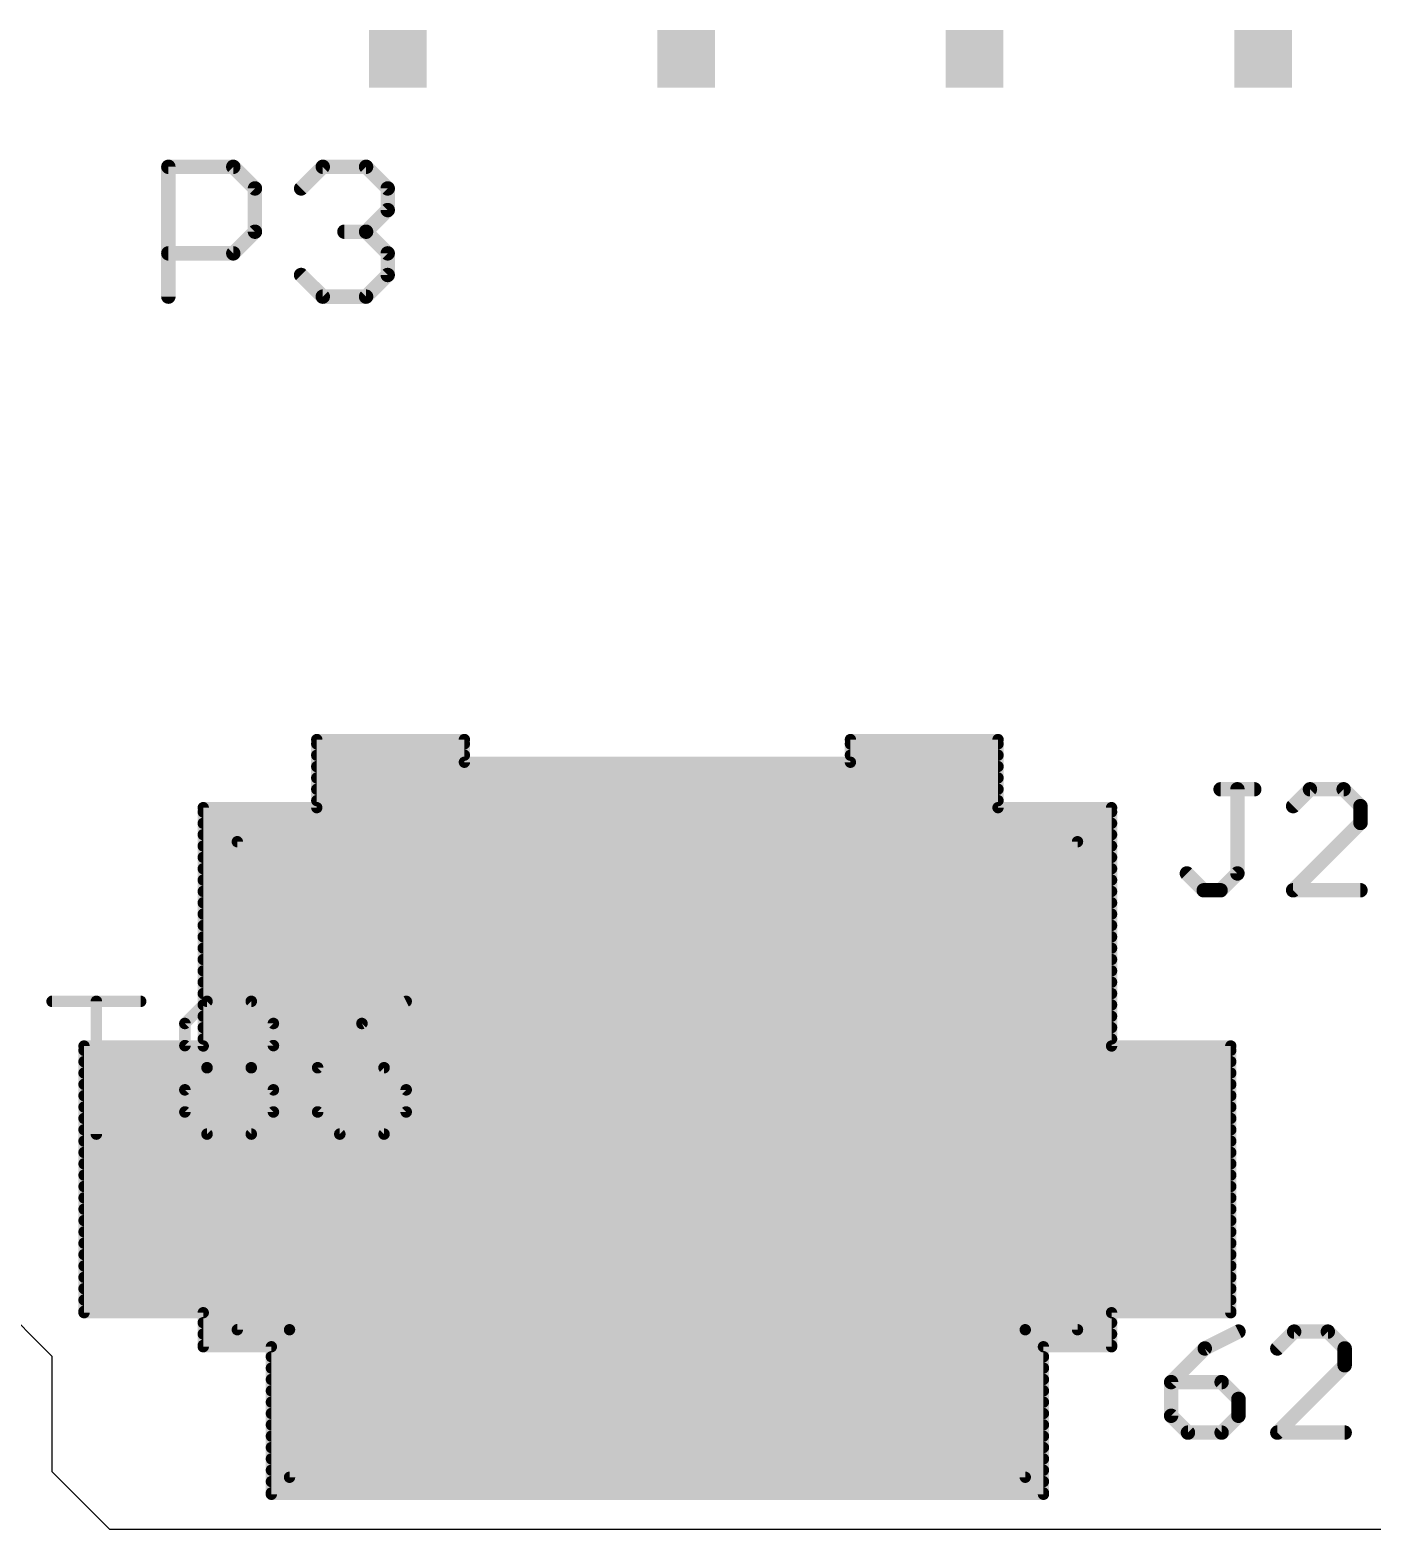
# Model space of a CAD drawing. Extents: x 2 to 123, y -4 to 52.
# Drawn here: x 94.04 to 105.86, y -4.32 to 8.89 of the extents above; entities that cross this region are included whole.
import ezdxf

# ---------------------------------------------------------------- set-up
doc = ezdxf.new("R2010")
doc.units = 0
for name, color, linetype in [('20', 53, 'CONTINUOUS'), ('25', 253, 'CONTINUOUS'), ('27', 253, 'CONTINUOUS'), ('39', 12, 'CONTINUOUS'), ('51', 253, 'CONTINUOUS')]:
    doc.layers.add(name, color=color, linetype=linetype)

# ---------------------------------------------------------------- blocks, each defined once
blk = doc.blocks.new('RECT')
blk.add_solid([(-0.5, -0.5), (0.5, -0.5), (-0.5, 0.5), (0.5, 0.5)])

msp = doc.modelspace()

# ---------------------------------------------------------------- linework, layer by layer
at = {"layer": '20'}
for p, q in [((93.726, -2.286), (94.234, -2.794)), ((94.234, -2.794), (94.234, -3.81)), ((94.234, -3.81), (94.742, -4.318)), ((94.742, -4.318), (107.442, -4.318))]:
    msp.add_line(p, q, dxfattribs=at)
at = {"layer": '25', "const_width": 0.127}
for points in [[(95.2607, 6.5405), (95.2607, 7.6845)], [(95.2607, 7.6845), (95.8327, 7.6845)], [(95.8327, 7.6845), (96.0234, 7.4938)], [(96.4301, 7.4938), (96.6208, 7.6845)], [(96.6208, 7.6845), (97.0021, 7.6845)], [(97.0021, 7.6845), (97.1928, 7.4938)], [(96.0234, 7.4938), (96.0234, 7.1125)], [(97.1928, 7.4938), (97.1928, 7.3032)], [(97.1928, 7.3032), (97.0021, 7.1125)], [(96.0234, 7.1125), (95.8327, 6.9218)], [(97.0021, 7.1125), (96.8114, 7.1125)], [(97.0021, 7.1125), (97.1928, 6.9218)], [(95.8327, 6.9218), (95.2607, 6.9218)], [(97.1928, 6.9218), (97.1928, 6.7312)], [(96.6208, 6.5405), (96.4301, 6.7312)], [(97.1928, 6.7312), (97.0021, 6.5405)], [(97.0021, 6.5405), (96.6208, 6.5405)], [(104.5281, 2.1998), (104.8247, 2.1998)], [(104.6764, 1.4583), (104.6764, 2.1998)], [(105.3153, 2.1998), (105.167, 2.0515)], [(105.6119, 2.1998), (105.3153, 2.1998)], [(105.7602, 2.0515), (105.6119, 2.1998)], [(105.7602, 1.9032), (105.7602, 2.0515)], [(105.167, 1.31), (105.7602, 1.9032)], [(104.2315, 1.4583), (104.3798, 1.31)], [(104.5281, 1.31), (104.6764, 1.4583)], [(104.3798, 1.31), (104.5281, 1.31)], [(105.7602, 1.31), (105.167, 1.31)]]:
    msp.add_lwpolyline(points, dxfattribs=at)
at = {"layer": '25', "const_width": 0.0635}
for points in [[(95.2925, 7.6845, 1), (95.229, 7.6845)], [(95.2607, 7.7162, 1), (95.2607, 7.6527)], [(95.8551, 7.7069, 1), (95.8102, 7.662)], [(95.8327, 7.6527, 1), (95.8327, 7.7162)], [(96.6208, 7.7162, 1), (96.6208, 7.6527)], [(96.6432, 7.662, 1), (96.5983, 7.7069)], [(97.0245, 7.7069, 1), (96.9796, 7.662)], [(97.0021, 7.6527, 1), (97.0021, 7.7162)], [(96.0551, 7.4938, 1), (95.9916, 7.4938)], [(96.0009, 7.4714, 1), (96.0458, 7.5163)], [(96.4076, 7.5163, 1), (96.4526, 7.4714)], [(97.2245, 7.4938, 1), (97.161, 7.4938)], [(97.1703, 7.4714, 1), (97.2152, 7.5163)], [(97.161, 7.3032, 1), (97.2245, 7.3032)], [(97.2152, 7.2807, 1), (97.1703, 7.3256)], [(95.9916, 7.1125, 1), (96.0551, 7.1125)], [(96.0458, 7.09, 1), (96.0009, 7.1349)], [(96.8114, 7.1442, 1), (96.8114, 7.0807)], [(97.0245, 7.1349, 1), (96.9796, 7.09)], [(96.9796, 7.1349, 1), (97.0245, 7.09)], [(97.0021, 7.0807, 1), (97.0021, 7.1442)], [(95.2607, 6.9536, 1), (95.2607, 6.8901)], [(95.8102, 6.9443, 1), (95.8551, 6.8994)], [(95.8327, 6.8901, 1), (95.8327, 6.9536)], [(97.2245, 6.9218, 1), (97.161, 6.9218)], [(97.1703, 6.8994, 1), (97.2152, 6.9443)], [(96.4526, 6.7536, 1), (96.4076, 6.7087)], [(97.161, 6.7312, 1), (97.2245, 6.7312)], [(97.2152, 6.7087, 1), (97.1703, 6.7536)], [(96.6208, 6.5723, 1), (96.6208, 6.5088)], [(97.0021, 6.5088, 1), (97.0021, 6.5723)], [(95.229, 6.5405, 1), (95.2925, 6.5405)], [(96.5983, 6.518, 1), (96.6432, 6.563)], [(96.9796, 6.563, 1), (97.0245, 6.518)], [(104.5281, 2.2315, 1), (104.5281, 2.168)], [(104.7081, 2.1998, 1), (104.6446, 2.1998)], [(104.8247, 2.168, 1), (104.8247, 2.2315)], [(105.3153, 2.2315, 1), (105.3153, 2.168)], [(105.3378, 2.1773, 1), (105.2929, 2.2222)], [(105.6343, 2.2222, 1), (105.5894, 2.1773)], [(105.6119, 2.168, 1), (105.6119, 2.2315)], [(105.7919, 2.0515, 1), (105.7284, 2.0515)], [(105.1446, 2.0739, 1), (105.1895, 2.029)], [(105.7377, 2.029, 1), (105.7826, 2.0739)], [(105.7284, 1.9032, 1), (105.7919, 1.9032)], [(105.7826, 1.8807, 1), (105.7377, 1.9256)], [(104.254, 1.4807, 1), (104.209, 1.4358)], [(104.6446, 1.4583, 1), (104.7081, 1.4583)], [(104.6988, 1.4358, 1), (104.6539, 1.4807)], [(104.3798, 1.3417, 1), (104.3798, 1.2783)], [(104.3573, 1.2875, 1), (104.4022, 1.3325)], [(104.5056, 1.3325, 1), (104.5505, 1.2875)], [(104.5281, 1.2783, 1), (104.5281, 1.3417)], [(105.167, 1.3417, 1), (105.167, 1.2783)], [(105.1446, 1.3325, 1), (105.1895, 1.2875)], [(105.7602, 1.2783, 1), (105.7602, 1.3417)]]:
    msp.add_lwpolyline(points, format="xyb", dxfattribs=at)
at = {"layer": '27'}
for points, const_width in [([(94.237, 0.3312), (95.0166, 0.3312)], 0.1016), ([(94.6268, -0.8382), (94.6268, 0.3312)], 0.1016), ([(95.4064, 0.1363), (95.6013, 0.3312)], 0.1016), ([(95.6013, 0.3312), (95.9911, 0.3312)], 0.1016), ([(95.9911, 0.3312), (96.186, 0.1363)], 0.1016), ([(97.3554, 0.3312), (96.9656, 0.1363)], 0.1016), ([(95.4064, -0.0586), (95.4064, 0.1363)], 0.1016), ([(96.186, 0.1363), (96.186, -0.0586)], 0.1016), ([(96.9656, 0.1363), (96.5758, -0.2535)], 0.1016), ([(95.6013, -0.2535), (95.4064, -0.0586)], 0.1016), ([(96.186, -0.0586), (95.9911, -0.2535)], 0.1016), ([(95.4064, -0.4484), (95.6013, -0.2535)], 0.1016), ([(95.6013, -0.2535), (95.9911, -0.2535)], 0.1016), ([(95.9911, -0.2535), (96.186, -0.4484)], 0.1016), ([(96.5758, -0.2535), (96.5758, -0.6433)], 0.1016), ([(97.1605, -0.2535), (96.5758, -0.2535)], 0.1016), ([(97.3554, -0.4484), (97.1605, -0.2535)], 0.1016), ([(95.4064, -0.6433), (95.4064, -0.4484)], 0.1016), ([(96.186, -0.4484), (96.186, -0.6433)], 0.1016), ([(97.3554, -0.6433), (97.3554, -0.4484)], 0.1016), ([(95.6013, -0.8382), (95.4064, -0.6433)], 0.1016), ([(96.186, -0.6433), (95.9911, -0.8382)], 0.1016), ([(96.5758, -0.6433), (96.7707, -0.8382)], 0.1016), ([(97.1605, -0.8382), (97.3554, -0.6433)], 0.1016), ([(95.9911, -0.8382), (95.6013, -0.8382)], 0.1016), ([(96.7707, -0.8382), (97.1605, -0.8382)], 0.1016), ([(104.6856, -2.5787), (104.389, -2.727)], 0.127), ([(105.1762, -2.5787), (105.0279, -2.727)], 0.127), ([(105.4728, -2.5787), (105.1762, -2.5787)], 0.127), ([(105.6211, -2.727), (105.4728, -2.5787)], 0.127), ([(104.389, -2.727), (104.0924, -3.0236)], 0.127), ([(105.6211, -2.8753), (105.6211, -2.727)], 0.127), ([(105.0279, -3.4685), (105.6211, -2.8753)], 0.127), ([(104.0924, -3.0236), (104.0924, -3.3202)], 0.127), ([(104.5373, -3.0236), (104.0924, -3.0236)], 0.127), ([(104.6856, -3.1719), (104.5373, -3.0236)], 0.127), ([(104.6856, -3.3202), (104.6856, -3.1719)], 0.127), ([(104.0924, -3.3202), (104.2407, -3.4685)], 0.127), ([(104.5373, -3.4685), (104.6856, -3.3202)], 0.127), ([(104.2407, -3.4685), (104.5373, -3.4685)], 0.127), ([(105.6211, -3.4685), (105.0279, -3.4685)], 0.127)]:
    msp.add_lwpolyline(points, dxfattribs=dict(at, const_width=const_width))
for points, const_width in [([(94.237, 0.3566, 1), (94.237, 0.3058)], 0.0508), ([(94.6522, 0.3312, 1), (94.6014, 0.3312)], 0.0508), ([(95.0166, 0.3058, 1), (95.0166, 0.3566)], 0.0508), ([(95.6013, 0.3566, 1), (95.6013, 0.3058)], 0.0508), ([(95.6192, 0.3132, 1), (95.5833, 0.3492)], 0.0508), ([(96.009, 0.3492, 1), (95.9731, 0.3132)], 0.0508), ([(95.9911, 0.3058, 1), (95.9911, 0.3566)], 0.0508), ([(97.3667, 0.3085, 1), (97.344, 0.3539)], 0.0508), ([(95.3884, 0.1543, 1), (95.4243, 0.1183)], 0.0508), ([(95.4318, 0.1363, 1), (95.381, 0.1363)], 0.0508), ([(96.2114, 0.1363, 1), (96.1606, 0.1363)], 0.0508), ([(96.168, 0.1183, 1), (96.2039, 0.1543)], 0.0508), ([(96.9542, 0.159, 1), (96.9769, 0.1136)], 0.0508), ([(96.9835, 0.1183, 1), (96.9476, 0.1543)], 0.0508), ([(95.4243, -0.0406, 1), (95.3884, -0.0766)], 0.0508), ([(95.381, -0.0586, 1), (95.4318, -0.0586)], 0.0508), ([(96.1606, -0.0586, 1), (96.2114, -0.0586)], 0.0508), ([(96.2039, -0.0766, 1), (96.168, -0.0406)], 0.0508), ([(95.6013, -0.2281, 1), (95.6013, -0.2789)], 0.0508), ([(95.6192, -0.2715, 1), (95.5833, -0.2355)], 0.0508), ([(95.5833, -0.2715, 1), (95.6192, -0.2355)], 0.0508), ([(96.009, -0.2355, 1), (95.9731, -0.2715)], 0.0508), ([(95.9731, -0.2355, 1), (96.009, -0.2715)], 0.0508), ([(95.9911, -0.2789, 1), (95.9911, -0.2281)], 0.0508), ([(96.5578, -0.2355, 1), (96.5937, -0.2715)], 0.0508), ([(96.6012, -0.2535, 1), (96.5504, -0.2535)], 0.0508), ([(96.5758, -0.2281, 1), (96.5758, -0.2789)], 0.0508), ([(97.1784, -0.2355, 1), (97.1425, -0.2715)], 0.0508), ([(97.1605, -0.2789, 1), (97.1605, -0.2281)], 0.0508), ([(95.3884, -0.4304, 1), (95.4243, -0.4664)], 0.0508), ([(95.4318, -0.4484, 1), (95.381, -0.4484)], 0.0508), ([(96.2114, -0.4484, 1), (96.1606, -0.4484)], 0.0508), ([(96.168, -0.4664, 1), (96.2039, -0.4304)], 0.0508), ([(97.3808, -0.4484, 1), (97.33, -0.4484)], 0.0508), ([(97.3374, -0.4664, 1), (97.3733, -0.4304)], 0.0508), ([(95.4243, -0.6253, 1), (95.3884, -0.6613)], 0.0508), ([(95.381, -0.6433, 1), (95.4318, -0.6433)], 0.0508), ([(96.1606, -0.6433, 1), (96.2114, -0.6433)], 0.0508), ([(96.2039, -0.6613, 1), (96.168, -0.6253)], 0.0508), ([(96.5937, -0.6253, 1), (96.5578, -0.6613)], 0.0508), ([(96.5504, -0.6433, 1), (96.6012, -0.6433)], 0.0508), ([(97.33, -0.6433, 1), (97.3808, -0.6433)], 0.0508), ([(97.3733, -0.6613, 1), (97.3374, -0.6253)], 0.0508), ([(95.6013, -0.8128, 1), (95.6013, -0.8636)], 0.0508), ([(95.9911, -0.8636, 1), (95.9911, -0.8128)], 0.0508), ([(96.7707, -0.8128, 1), (96.7707, -0.8636)], 0.0508), ([(97.1605, -0.8636, 1), (97.1605, -0.8128)], 0.0508), ([(94.6014, -0.8382, 1), (94.6522, -0.8382)], 0.0508), ([(95.5833, -0.8562, 1), (95.6192, -0.8202)], 0.0508), ([(95.9731, -0.8202, 1), (96.009, -0.8562)], 0.0508), ([(96.7527, -0.8562, 1), (96.7886, -0.8202)], 0.0508), ([(97.1425, -0.8202, 1), (97.1784, -0.8562)], 0.0508), ([(104.6998, -2.6071, 1), (104.6714, -2.5503)], 0.0635), ([(105.1762, -2.547, 1), (105.1762, -2.6105)], 0.0635), ([(105.1987, -2.6012, 1), (105.1538, -2.5563)], 0.0635), ([(105.4952, -2.5563, 1), (105.4503, -2.6012)], 0.0635), ([(105.4728, -2.6105, 1), (105.4728, -2.547)], 0.0635), ([(104.3748, -2.6986, 1), (104.4032, -2.7554)], 0.0635), ([(104.4114, -2.7495, 1), (104.3665, -2.7046)], 0.0635), ([(105.0055, -2.7046, 1), (105.0504, -2.7495)], 0.0635), ([(105.6528, -2.727, 1), (105.5893, -2.727)], 0.0635), ([(105.5986, -2.7495, 1), (105.6435, -2.7046)], 0.0635), ([(105.5893, -2.8753, 1), (105.6528, -2.8753)], 0.0635), ([(105.6435, -2.8978, 1), (105.5986, -2.8529)], 0.0635), ([(104.1242, -3.0236, 1), (104.0607, -3.0236)], 0.0635), ([(104.0924, -2.9919, 1), (104.0924, -3.0554)], 0.0635), ([(104.0699, -3.0012, 1), (104.1149, -3.0461)], 0.0635), ([(104.5597, -3.0012, 1), (104.5148, -3.0461)], 0.0635), ([(104.5373, -3.0554, 1), (104.5373, -2.9919)], 0.0635), ([(104.7173, -3.1719, 1), (104.6538, -3.1719)], 0.0635), ([(104.6631, -3.1944, 1), (104.708, -3.1495)], 0.0635), ([(104.1149, -3.2978, 1), (104.0699, -3.3427)], 0.0635), ([(104.0607, -3.3202, 1), (104.1242, -3.3202)], 0.0635), ([(104.6538, -3.3202, 1), (104.7173, -3.3202)], 0.0635), ([(104.708, -3.3427, 1), (104.6631, -3.2978)], 0.0635), ([(104.2407, -3.4367, 1), (104.2407, -3.5003)], 0.0635), ([(104.2182, -3.491, 1), (104.2631, -3.446)], 0.0635), ([(104.5148, -3.446, 1), (104.5597, -3.491)], 0.0635), ([(104.5373, -3.5003, 1), (104.5373, -3.4367)], 0.0635), ([(105.0279, -3.4367, 1), (105.0279, -3.5003)], 0.0635), ([(105.0055, -3.446, 1), (105.0504, -3.491)], 0.0635), ([(105.6211, -3.5003, 1), (105.6211, -3.4367)], 0.0635)]:
    msp.add_lwpolyline(points, format="xyb", dxfattribs=dict(at, const_width=const_width))
at = {"layer": '39', "const_width": 0.1}
for points in [[(96.568, 2.638), (97.868, 2.638)], [(96.568, 2.038), (96.568, 2.638)], [(96.568, 2.6), (97.868, 2.6)], [(97.868, 2.638), (97.868, 2.438)], [(101.268, 2.438), (101.268, 2.638)], [(101.268, 2.638), (102.568, 2.638)], [(101.268, 2.6), (102.568, 2.6)], [(102.568, 2.638), (102.568, 2.038)], [(96.568, 2.5), (97.868, 2.5)], [(101.268, 2.5), (102.568, 2.5)], [(96.568, 2.4), (102.568, 2.4)], [(97.868, 2.438), (101.268, 2.438)], [(96.568, 2.3), (102.568, 2.3)], [(96.568, 2.2), (102.568, 2.2)], [(96.568, 2.1), (102.568, 2.1)], [(95.568, -0.062), (95.568, 2.038)], [(95.568, 2.038), (96.568, 2.038)], [(95.568, 2), (103.568, 2)], [(102.568, 2.038), (103.568, 2.038)], [(103.568, 2.038), (103.568, -0.062)], [(95.568, 1.9), (103.568, 1.9)], [(95.568, 1.8), (103.568, 1.8)], [(95.568, 1.7), (103.568, 1.7)], [(95.568, 1.6), (103.568, 1.6)], [(95.568, 1.5), (103.568, 1.5)], [(95.568, 1.4), (103.568, 1.4)], [(95.568, 1.3), (103.568, 1.3)], [(95.568, 1.2), (103.568, 1.2)], [(95.568, 1.1), (103.568, 1.1)], [(95.568, 1), (103.568, 1)], [(95.568, 0.9), (103.568, 0.9)], [(95.568, 0.8), (103.568, 0.8)], [(95.568, 0.7), (103.568, 0.7)], [(95.568, 0.6), (103.568, 0.6)], [(95.568, 0.5), (103.568, 0.5)], [(95.568, 0.4), (103.568, 0.4)], [(95.568, 0.3), (103.568, 0.3)], [(95.568, 0.2), (103.568, 0.2)], [(95.568, 0.1), (103.568, 0.1)], [(95.568, 0), (103.568, 0)], [(94.518, -2.412), (94.518, -0.062)], [(94.518, -0.062), (95.568, -0.062)], [(94.518, -0.1), (104.618, -0.1)], [(103.568, -0.062), (104.618, -0.062)], [(104.618, -0.062), (104.618, -2.412)], [(94.518, -0.2), (104.618, -0.2)], [(94.518, -0.3), (104.618, -0.3)], [(94.518, -0.4), (104.618, -0.4)], [(94.518, -0.5), (104.618, -0.5)], [(94.518, -0.6), (104.618, -0.6)], [(94.518, -0.7), (104.618, -0.7)], [(94.518, -0.8), (104.618, -0.8)], [(94.518, -0.9), (104.618, -0.9)], [(94.518, -1), (104.618, -1)], [(94.518, -1.1), (104.618, -1.1)], [(94.518, -1.2), (104.618, -1.2)], [(94.518, -1.3), (104.618, -1.3)], [(94.518, -1.4), (104.618, -1.4)], [(94.518, -1.5), (104.618, -1.5)], [(94.518, -1.6), (104.618, -1.6)], [(94.518, -1.7), (104.618, -1.7)], [(94.518, -1.8), (104.618, -1.8)], [(94.518, -1.9), (104.618, -1.9)], [(94.518, -2), (104.618, -2)], [(94.518, -2.1), (104.618, -2.1)], [(94.518, -2.2), (104.618, -2.2)], [(94.518, -2.3), (104.618, -2.3)], [(94.518, -2.4), (104.618, -2.4)], [(95.568, -2.412), (94.518, -2.412)], [(95.568, -2.712), (95.568, -2.412)], [(104.618, -2.412), (103.568, -2.412)], [(103.568, -2.412), (103.568, -2.712)], [(95.568, -2.5), (103.568, -2.5)], [(95.568, -2.6), (103.568, -2.6)], [(95.568, -2.7), (103.568, -2.7)], [(96.168, -2.712), (95.568, -2.712)], [(96.168, -4.012), (96.168, -2.712)], [(96.168, -2.8), (102.968, -2.8)], [(103.568, -2.712), (102.968, -2.712)], [(102.968, -2.712), (102.968, -4.012)], [(96.168, -2.9), (102.968, -2.9)], [(96.168, -3), (102.968, -3)], [(96.168, -3.1), (102.968, -3.1)], [(96.168, -3.2), (102.968, -3.2)], [(96.168, -3.3), (102.968, -3.3)], [(96.168, -3.4), (102.968, -3.4)], [(96.168, -3.5), (102.968, -3.5)], [(96.168, -3.6), (102.968, -3.6)], [(96.168, -3.7), (102.968, -3.7)], [(96.168, -3.8), (102.968, -3.8)], [(96.168, -3.9), (102.968, -3.9)], [(96.168, -4), (102.968, -4)], [(102.968, -4.012), (96.168, -4.012)]]:
    msp.add_lwpolyline(points, dxfattribs=at)
at = {"layer": '39', "const_width": 0.05}
for points in [[(96.568, 2.663, 1), (96.568, 2.613)], [(96.593, 2.638, 1), (96.543, 2.638)], [(96.568, 2.625, 1), (96.568, 2.575)], [(97.893, 2.638, 1), (97.843, 2.638)], [(97.868, 2.613, 1), (97.868, 2.663)], [(97.868, 2.575, 1), (97.868, 2.625)], [(101.293, 2.638, 1), (101.243, 2.638)], [(101.268, 2.663, 1), (101.268, 2.613)], [(101.268, 2.625, 1), (101.268, 2.575)], [(102.593, 2.638, 1), (102.543, 2.638)], [(102.568, 2.613, 1), (102.568, 2.663)], [(102.568, 2.575, 1), (102.568, 2.625)], [(96.568, 2.525, 1), (96.568, 2.475)], [(97.868, 2.475, 1), (97.868, 2.525)], [(101.268, 2.525, 1), (101.268, 2.475)], [(102.568, 2.475, 1), (102.568, 2.525)], [(96.568, 2.425, 1), (96.568, 2.375)], [(97.868, 2.463, 1), (97.868, 2.413)], [(97.843, 2.438, 1), (97.893, 2.438)], [(101.243, 2.438, 1), (101.293, 2.438)], [(101.268, 2.413, 1), (101.268, 2.463)], [(102.568, 2.375, 1), (102.568, 2.425)], [(96.568, 2.325, 1), (96.568, 2.275)], [(96.568, 2.225, 1), (96.568, 2.175)], [(102.568, 2.275, 1), (102.568, 2.325)], [(102.568, 2.175, 1), (102.568, 2.225)], [(96.568, 2.125, 1), (96.568, 2.075)], [(102.568, 2.075, 1), (102.568, 2.125)], [(95.593, 2.038, 1), (95.543, 2.038)], [(95.568, 2.063, 1), (95.568, 2.013)], [(95.568, 2.025, 1), (95.568, 1.975)], [(96.543, 2.038, 1), (96.593, 2.038)], [(96.568, 2.013, 1), (96.568, 2.063)], [(102.568, 2.063, 1), (102.568, 2.013)], [(102.543, 2.038, 1), (102.593, 2.038)], [(103.593, 2.038, 1), (103.543, 2.038)], [(103.568, 2.013, 1), (103.568, 2.063)], [(103.568, 1.975, 1), (103.568, 2.025)], [(95.568, 1.925, 1), (95.568, 1.875)], [(95.568, 1.825, 1), (95.568, 1.775)], [(103.568, 1.875, 1), (103.568, 1.925)], [(103.568, 1.775, 1), (103.568, 1.825)], [(95.568, 1.725, 1), (95.568, 1.675)], [(103.568, 1.675, 1), (103.568, 1.725)], [(95.568, 1.625, 1), (95.568, 1.575)], [(103.568, 1.575, 1), (103.568, 1.625)], [(95.568, 1.525, 1), (95.568, 1.475)], [(103.568, 1.475, 1), (103.568, 1.525)], [(95.568, 1.425, 1), (95.568, 1.375)], [(95.568, 1.325, 1), (95.568, 1.275)], [(103.568, 1.375, 1), (103.568, 1.425)], [(103.568, 1.275, 1), (103.568, 1.325)], [(95.568, 1.225, 1), (95.568, 1.175)], [(103.568, 1.175, 1), (103.568, 1.225)], [(95.568, 1.125, 1), (95.568, 1.075)], [(103.568, 1.075, 1), (103.568, 1.125)], [(95.568, 1.025, 1), (95.568, 0.975)], [(95.568, 0.925, 1), (95.568, 0.875)], [(103.568, 0.975, 1), (103.568, 1.025)], [(103.568, 0.875, 1), (103.568, 0.925)], [(95.568, 0.825, 1), (95.568, 0.775)], [(103.568, 0.775, 1), (103.568, 0.825)], [(95.568, 0.725, 1), (95.568, 0.675)], [(103.568, 0.675, 1), (103.568, 0.725)], [(95.568, 0.625, 1), (95.568, 0.575)], [(95.568, 0.525, 1), (95.568, 0.475)], [(103.568, 0.575, 1), (103.568, 0.625)], [(103.568, 0.475, 1), (103.568, 0.525)], [(95.568, 0.425, 1), (95.568, 0.375)], [(103.568, 0.375, 1), (103.568, 0.425)], [(95.568, 0.325, 1), (95.568, 0.275)], [(103.568, 0.275, 1), (103.568, 0.325)], [(95.568, 0.225, 1), (95.568, 0.175)], [(95.568, 0.125, 1), (95.568, 0.075)], [(103.568, 0.175, 1), (103.568, 0.225)], [(103.568, 0.075, 1), (103.568, 0.125)], [(95.568, 0.025, 1), (95.568, -0.025)], [(103.568, -0.025, 1), (103.568, 0.025)], [(94.543, -0.062, 1), (94.493, -0.062)], [(94.518, -0.037, 1), (94.518, -0.087)], [(94.518, -0.075, 1), (94.518, -0.125)], [(95.543, -0.062, 1), (95.593, -0.062)], [(95.568, -0.087, 1), (95.568, -0.037)], [(103.568, -0.037, 1), (103.568, -0.087)], [(103.543, -0.062, 1), (103.593, -0.062)], [(104.643, -0.062, 1), (104.593, -0.062)], [(104.618, -0.087, 1), (104.618, -0.037)], [(104.618, -0.125, 1), (104.618, -0.075)], [(94.518, -0.175, 1), (94.518, -0.225)], [(94.518, -0.275, 1), (94.518, -0.325)], [(104.618, -0.225, 1), (104.618, -0.175)], [(104.618, -0.325, 1), (104.618, -0.275)], [(94.518, -0.375, 1), (94.518, -0.425)], [(104.618, -0.425, 1), (104.618, -0.375)], [(94.518, -0.475, 1), (94.518, -0.525)], [(104.618, -0.525, 1), (104.618, -0.475)], [(94.518, -0.575, 1), (94.518, -0.625)], [(94.518, -0.675, 1), (94.518, -0.725)], [(104.618, -0.625, 1), (104.618, -0.575)], [(104.618, -0.725, 1), (104.618, -0.675)], [(94.518, -0.775, 1), (94.518, -0.825)], [(104.618, -0.825, 1), (104.618, -0.775)], [(94.518, -0.875, 1), (94.518, -0.925)], [(104.618, -0.925, 1), (104.618, -0.875)], [(94.518, -0.975, 1), (94.518, -1.025)], [(94.518, -1.075, 1), (94.518, -1.125)], [(104.618, -1.025, 1), (104.618, -0.975)], [(104.618, -1.125, 1), (104.618, -1.075)], [(94.518, -1.175, 1), (94.518, -1.225)], [(104.618, -1.225, 1), (104.618, -1.175)], [(94.518, -1.275, 1), (94.518, -1.325)], [(104.618, -1.325, 1), (104.618, -1.275)], [(94.518, -1.375, 1), (94.518, -1.425)], [(94.518, -1.475, 1), (94.518, -1.525)], [(104.618, -1.425, 1), (104.618, -1.375)], [(104.618, -1.525, 1), (104.618, -1.475)], [(94.518, -1.575, 1), (94.518, -1.625)], [(104.618, -1.625, 1), (104.618, -1.575)], [(94.518, -1.675, 1), (94.518, -1.725)], [(104.618, -1.725, 1), (104.618, -1.675)], [(94.518, -1.775, 1), (94.518, -1.825)], [(104.618, -1.825, 1), (104.618, -1.775)], [(94.518, -1.875, 1), (94.518, -1.925)], [(94.518, -1.975, 1), (94.518, -2.025)], [(104.618, -1.925, 1), (104.618, -1.875)], [(104.618, -2.025, 1), (104.618, -1.975)], [(94.518, -2.075, 1), (94.518, -2.125)], [(104.618, -2.125, 1), (104.618, -2.075)], [(94.518, -2.175, 1), (94.518, -2.225)], [(104.618, -2.225, 1), (104.618, -2.175)], [(94.518, -2.275, 1), (94.518, -2.325)], [(94.518, -2.375, 1), (94.518, -2.425)], [(94.518, -2.387, 1), (94.518, -2.437)], [(95.593, -2.412, 1), (95.543, -2.412)], [(95.568, -2.437, 1), (95.568, -2.387)], [(103.568, -2.387, 1), (103.568, -2.437)], [(103.593, -2.412, 1), (103.543, -2.412)], [(104.618, -2.325, 1), (104.618, -2.275)], [(104.618, -2.425, 1), (104.618, -2.375)], [(104.618, -2.437, 1), (104.618, -2.387)], [(94.493, -2.412, 1), (94.543, -2.412)], [(95.568, -2.475, 1), (95.568, -2.525)], [(103.568, -2.525, 1), (103.568, -2.475)], [(104.593, -2.412, 1), (104.643, -2.412)], [(95.568, -2.575, 1), (95.568, -2.625)], [(103.568, -2.625, 1), (103.568, -2.575)], [(95.568, -2.675, 1), (95.568, -2.725)], [(95.568, -2.687, 1), (95.568, -2.737)], [(95.543, -2.712, 1), (95.593, -2.712)], [(96.193, -2.712, 1), (96.143, -2.712)], [(96.168, -2.775, 1), (96.168, -2.825)], [(96.168, -2.737, 1), (96.168, -2.687)], [(102.968, -2.687, 1), (102.968, -2.737)], [(102.993, -2.712, 1), (102.943, -2.712)], [(102.968, -2.825, 1), (102.968, -2.775)], [(103.543, -2.712, 1), (103.593, -2.712)], [(103.568, -2.725, 1), (103.568, -2.675)], [(103.568, -2.737, 1), (103.568, -2.687)], [(96.168, -2.875, 1), (96.168, -2.925)], [(102.968, -2.925, 1), (102.968, -2.875)], [(96.168, -2.975, 1), (96.168, -3.025)], [(102.968, -3.025, 1), (102.968, -2.975)], [(96.168, -3.075, 1), (96.168, -3.125)], [(96.168, -3.175, 1), (96.168, -3.225)], [(102.968, -3.125, 1), (102.968, -3.075)], [(102.968, -3.225, 1), (102.968, -3.175)], [(96.168, -3.275, 1), (96.168, -3.325)], [(102.968, -3.325, 1), (102.968, -3.275)], [(96.168, -3.375, 1), (96.168, -3.425)], [(102.968, -3.425, 1), (102.968, -3.375)], [(96.168, -3.475, 1), (96.168, -3.525)], [(96.168, -3.575, 1), (96.168, -3.625)], [(102.968, -3.525, 1), (102.968, -3.475)], [(102.968, -3.625, 1), (102.968, -3.575)], [(96.168, -3.675, 1), (96.168, -3.725)], [(102.968, -3.725, 1), (102.968, -3.675)], [(96.168, -3.775, 1), (96.168, -3.825)], [(102.968, -3.825, 1), (102.968, -3.775)], [(96.168, -3.875, 1), (96.168, -3.925)], [(96.168, -3.975, 1), (96.168, -4.025)], [(96.168, -3.987, 1), (96.168, -4.037)], [(102.968, -3.925, 1), (102.968, -3.875)], [(102.968, -4.025, 1), (102.968, -3.975)], [(102.968, -4.037, 1), (102.968, -3.987)], [(96.143, -4.012, 1), (96.193, -4.012)], [(102.943, -4.012, 1), (102.993, -4.012)]]:
    msp.add_lwpolyline(points, format="xyb", dxfattribs=at)
at = {"layer": '51', "const_width": 0.1}
for points in [[(95.868, 1.738), (103.268, 1.738)], [(95.868, -2.562), (95.868, 1.738)], [(103.268, -2.562), (103.268, 1.738)], [(95.868, -2.562), (96.328, -2.562)], [(96.328, -2.562), (102.808, -2.562)], [(96.328, -2.562), (96.328, -3.862)], [(102.808, -2.562), (103.268, -2.562)], [(102.808, -2.562), (102.808, -3.862)], [(96.328, -3.862), (102.808, -3.862)]]:
    msp.add_lwpolyline(points, dxfattribs=at)
at = {"layer": '51', "const_width": 0.05}
for points in [[(95.868, 1.763, 1), (95.868, 1.713)], [(95.893, 1.738, 1), (95.843, 1.738)], [(103.293, 1.738, 1), (103.243, 1.738)], [(103.268, 1.713, 1), (103.268, 1.763)], [(95.868, -2.537, 1), (95.868, -2.587)], [(95.843, -2.562, 1), (95.893, -2.562)], [(96.328, -2.537, 1), (96.328, -2.587)], [(96.353, -2.562, 1), (96.303, -2.562)], [(96.328, -2.587, 1), (96.328, -2.537)], [(102.808, -2.537, 1), (102.808, -2.587)], [(102.833, -2.562, 1), (102.783, -2.562)], [(102.808, -2.587, 1), (102.808, -2.537)], [(103.243, -2.562, 1), (103.293, -2.562)], [(103.268, -2.587, 1), (103.268, -2.537)], [(96.328, -3.837, 1), (96.328, -3.887)], [(102.808, -3.887, 1), (102.808, -3.837)], [(96.303, -3.862, 1), (96.353, -3.862)], [(102.783, -3.862, 1), (102.833, -3.862)]]:
    msp.add_lwpolyline(points, format="xyb", dxfattribs=at)

# ---------------------------------------------------------------- block references
at = {"layer": '51', "xscale": 0.508, "yscale": 0.508, "rotation": 180}
for p in [(97.282, 8.636), (99.822, 8.636), (102.362, 8.636), (104.902, 8.636)]:
    msp.add_blockref('RECT', p, dxfattribs=at)

doc.saveas('drawing.dxf')
